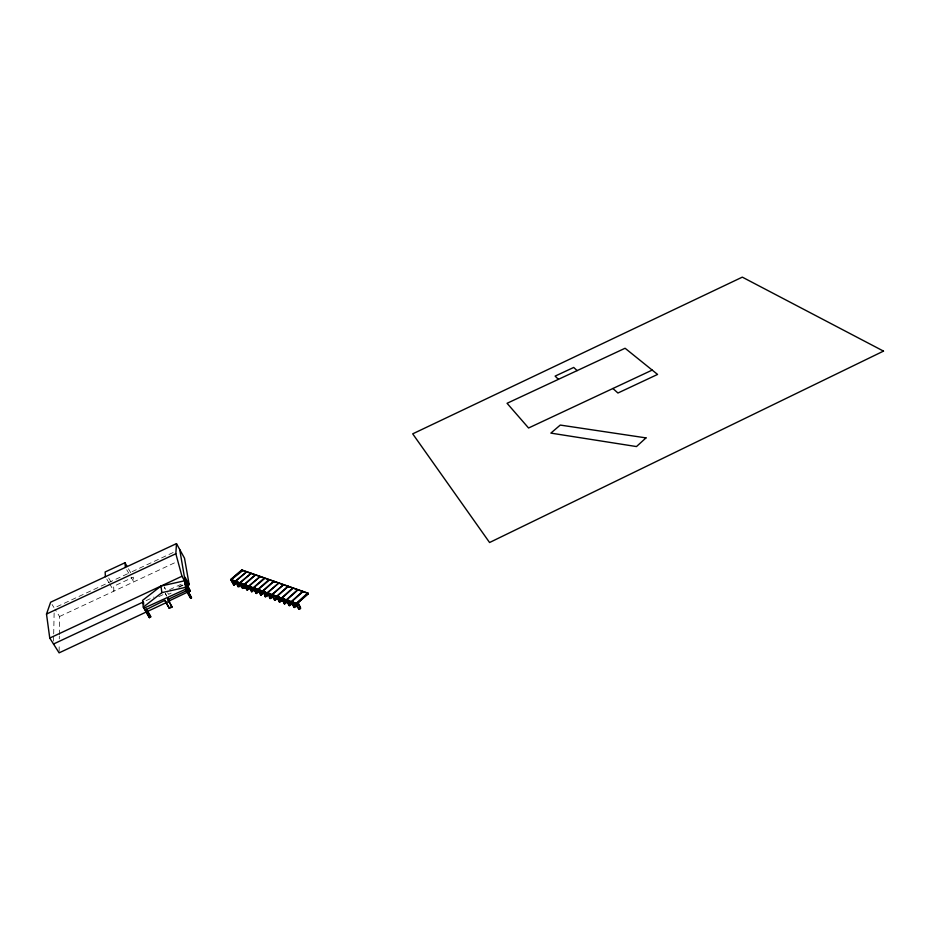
<?xml version="1.0" encoding="UTF-8"?>
<svg xmlns="http://www.w3.org/2000/svg" width="930" height="930" viewBox="0 0 930 930"><rect width="100%" height="100%" fill="white"/><g stroke="black" fill="none" stroke-linecap="round" stroke-linejoin="round"><path stroke-width="0.7" stroke-dasharray="4.65 3.49" d="M59.125 651.465L59.206 644.478M59.276 638.887L59.311 636.085M59.334 634.69L59.555 616.509L54.986 609.173M53.568 641.13L53.684 635.353M53.708 633.911L54.138 612.277M178.769 586.784L182.454 585.017M146.068 600.687L153.915 597.014M169.62 589.655L182.71 583.529M158.728 596.665L163.959 594.212M178.839 587.249L183.78 584.935M171.155 593.108L168.562 594.328L166.447 590.608M127.491 573.81L54.219 607.953L52.08 604.512M173.166 552.513L128.735 573.229L126.713 569.741M59.555 616.509L175.41 562.441M106.776 579.03L108.822 582.505M109.554 583.738L113.925 591.131L113.611 586.33L133.304 577.146L133.757 581.878L130.886 576.937M108.671 577.96L112.193 583.947M128.433 568.753L131.909 574.752M165.226 593.259L166.644 595.758M165.273 593.607L166.691 596.107M165.738 589.364L164.331 586.888L164.866 590.713"/><path stroke-width="1.4" d="M185.326 582.308L181.955 576.251L175.84 553.745L176.468 543.62L50.65 602.21L46.5 614.044L49.755 638.073L59.113 652.86L169.539 601.094L168.063 598.257M308.272 593.863L307.598 593.189L296.066 603.57C297.774 611.684 303.505 610.22 298.065 603.686L298.356 602.384L308.272 593.863L307.911 593.166L241.788 569.985L230.652 579.564L233.965 585.214L235.278 584.168L232.686 579.867M300.727 608.243L298.472 603.837L298.751 602.524M299.413 601.419L307.877 593.724M307.911 593.166L296.461 603.71L230.733 579.727L241.881 570.137L308.004 593.328M298.053 589.841L286.568 600.106L289.486 605.732L290.834 604.605L288.579 600.234M292.764 587.981L281.313 598.188L284.615 603.93L285.963 602.814L283.697 598.455M293.159 588.12L281.697 598.327L284.615 603.93M268.979 579.646L257.668 589.55L260.935 595.177L262.272 594.096L259.644 589.69M264.364 578.018L253.076 587.876L256.331 593.48L257.656 592.398L255.413 588.144M255.611 574.949L244.369 584.703L247.264 590.132L248.577 589.062L245.973 584.703M298.972 609.243L300.332 608.104M294.008 607.406L295.763 606.418L294.008 607.406L291.102 601.757L302.61 591.433L302.878 591.98M297.937 590.236L297.67 589.701L286.184 599.966L289.091 605.581L290.834 604.605M284.22 603.791L285.963 602.814M279.395 602.001L281.127 601.036L279.395 602.001L276.489 596.421L287.916 586.284L288.579 586.946L288.312 586.423L276.873 596.56L279.779 602.14M274.629 600.234L276.35 599.28L274.629 600.234L271.723 594.677L283.499 584.738L272.095 594.816L275.001 600.373M269.898 598.49C267.689 593.921 276.896 603.617 266.991 592.956L278.744 583.064L267.363 593.096L270.27 598.629M265.201 596.758C262.853 591.678 272.304 602.245 262.307 591.248L273.653 581.285L273.92 581.808M260.563 595.049L262.272 594.096M255.971 593.34L257.656 592.398M251.774 591.794L248.88 586.342L260.144 576.542L248.519 586.214L251.774 591.794L253.1 590.724L250.496 586.353M255.518 575.345L255.239 574.821L244.009 584.563L246.903 589.992L248.577 589.062M242.428 588.341C239.533 582.099 250.193 595.154 239.545 582.936L251.112 573.368L239.894 583.064L242.788 588.469M237.999 586.702C235.069 580.471 245.787 593.514 235.116 581.32L246.648 571.811L235.464 581.448L238.347 586.83M185.012 584.365L186.174 583.819L187.209 589.841L186.407 590.783L190.638 598.35L191.534 597.932L185.605 587.318L184.489 580.797L160.971 586.063L142.569 600.408L143.29 607.139L149.428 617.683L150.718 616.497L146.347 608.987L144.987 609.627L149.428 617.683M143.29 607.139L161.867 592.654L185.605 587.318M169.493 600.757L190.278 590.806L186.081 583.296L185.035 577.205L189.185 584.668L188.046 585.202L188.685 588.888M53.51 644.013L143.441 601.919L143.708 604.395M185.465 588.737L186.36 588.318M652.186 370.094L528.566 427.998L507.059 403.295L625.088 348.25L657.58 374.43L617.938 393.018L612.905 388.496M150.788 617.043L146.405 609.522L164.947 600.269L169.33 608.348L172.062 607.069L167.691 598.99M186.407 590.783L167.76 599.525L172.062 607.069M185.709 585.609L189.209 591.875L190.278 590.806M169.26 607.802L171.073 606.953M190.638 598.35L191.441 597.397L187.209 589.841M46.5 614.044L175.84 553.745M49.755 638.073L181.955 576.251M127.05 566.358L124.969 562.766L105.137 571.985L105.404 576.716M264.632 578.541L253.437 588.004L256.331 593.48M269.258 580.169L258.04 589.69L260.935 595.177M264.294 591.375L266.91 595.805M268.979 593.084L271.606 597.537M273.711 594.816L276.35 599.28M230.652 579.564L296.379 603.547L299.379 609.383M235.278 584.168L233.802 581.948M253.1 590.724L251.612 588.469M577.135 370.617L573.717 367.443L555.117 376.115L558.407 379.347M241.788 569.985L242.149 570.648M165.029 600.803L169.33 608.348M168.121 598.595L169.539 601.094M186.174 583.819L190.371 591.341M187.721 588.841L189.209 591.875M186.314 590.259L190.545 597.816M184.57 578.983L188.046 585.202M176.468 543.62L184.512 558.186L189.185 584.668M233.965 585.214L231.082 579.843L242.509 570.776M237.429 581.587L239.673 585.784M237.638 582.505L239.312 585.656M247.101 586.818L248.217 588.923M241.858 583.203L244.102 587.411M242.067 584.133L243.753 587.283M255.041 588.016L257.296 592.271M264.852 592.457L266.538 595.665M265.585 596.897L262.679 591.387L274.025 581.413L274.304 581.936M260.214 590.759L261.9 593.956M269.537 594.165L270.665 596.316M281.127 601.036L278.489 596.548L280.744 600.896M288.742 601.175L290.439 604.465M283.871 599.397L285.568 602.675M293.496 602.024L295.763 606.418M293.671 602.977L295.368 606.279M294.403 607.546L291.497 601.896L303.006 591.573L303.285 592.119M179.699 549.467L186.453 588.841L144.103 608.115M160.971 586.063L161.867 592.654M124.969 562.766L125.364 567.428M646.001 437.891L636.48 446.563L550.874 433.113L560.255 425.068L646.001 437.891M883.5 351.11L489.575 542.516L412.699 433.845L742.303 277.14L883.5 351.11"/></g></svg>
